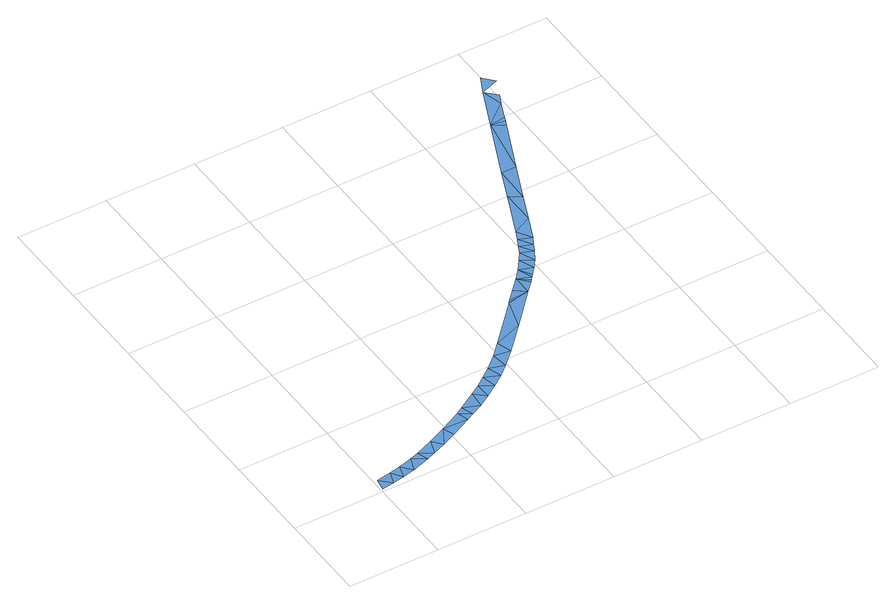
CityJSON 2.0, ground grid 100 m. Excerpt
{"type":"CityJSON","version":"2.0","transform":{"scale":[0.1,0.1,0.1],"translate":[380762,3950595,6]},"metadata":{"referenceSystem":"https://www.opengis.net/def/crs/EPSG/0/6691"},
"CityObjects":{
"waterbody1":{"type":"WaterBody","attributes":{"name":"神田川","class":"1030"},"geometry":[{"type":"MultiSurface","lod":"1","boundaries":[[[0,1,2]],[[3,0,2]],[[3,2,4]],[[5,3,4]],[[5,4,6]],[[7,5,6]],[[7,6,8]],[[9,7,8]],[[9,8,10]],[[11,9,10]],[[11,10,12]],[[13,11,12]],[[13,12,14]],[[13,14,15]],[[16,13,15]],[[16,15,17]],[[18,16,17]],[[18,17,19]],[[20,18,19]],[[20,19,21]],[[22,20,21]],[[22,21,23]],[[24,22,23]],[[24,23,25]],[[26,24,25]],[[25,27,26]],[[28,26,27]],[[28,27,29]],[[30,28,29]],[[29,31,30]],[[31,32,30]],[[33,34,35]],[[32,31,33]],[[35,32,33]],[[36,34,33]],[[33,37,36]],[[38,36,37]],[[37,39,38]],[[40,41,38]],[[41,42,38]],[[38,39,40]],[[42,41,43]],[[43,44,42]],[[45,42,44]],[[44,46,45]],[[47,45,46]],[[46,48,47]],[[48,49,47]],[[48,50,49]],[[50,51,49]],[[50,52,51]],[[52,53,51]],[[52,54,53]],[[54,55,53]],[[54,56,55]],[[56,57,55]],[[56,58,57]],[[58,59,57]],[[58,60,59]],[[60,61,59]],[[61,62,59]],[[62,63,59]],[[63,64,59]],[[63,65,64]],[[66,67,64]]]}]}
},
"vertices":[
[26,136,35],[6,2,37],[140,27,32],[191,173,29],[271,56,27],[321,205,24],[415,96,22],[473,252,18],[616,164,14],[575,290,14],[717,209,11],[775,374,8],[862,268,9],[973,460,11],[1022,339,11],[1252,449,15],[1208,575,16],[1331,485,17],[1284,620,17],[1459,550,19],[1475,735,21],[1592,628,21],[1585,804,23],[1726,716,24],[1690,878,25],[1851,811,26],[1801,965,27],[1962,906,29],[1942,1086,30],[2117,1054,32],[2066,1213,33],[2368,1320,38],[2465,1643,43],[2708,1687,46],[2492,1672,43],[2471,1649,43],[2591,1776,46],[2710,1690,46],[2708,1904,48],[2804,1787,48],[2827,1810,48],[2854,1845,49],[2792,2000,50],[2879,1872,50],[2939,1948,51],[2873,2109,53],[3005,2034,53],[2933,2200,54],[3072,2144,55],[2976,2280,56],[3115,2230,56],[3020,2374,58],[3162,2319,58],[3063,2469,59],[3267,2568,62],[3263,2941,68],[3390,2858,67],[3397,3260,73],[3560,3259,74],[3669,3896,84],[3797,3808,84],[3822,3868,85],[3842,3915,86],[3920,4102,89],[3857,4329,92],[3968,4211,91],[4053,4397,94],[3945,4516,95]
]}
